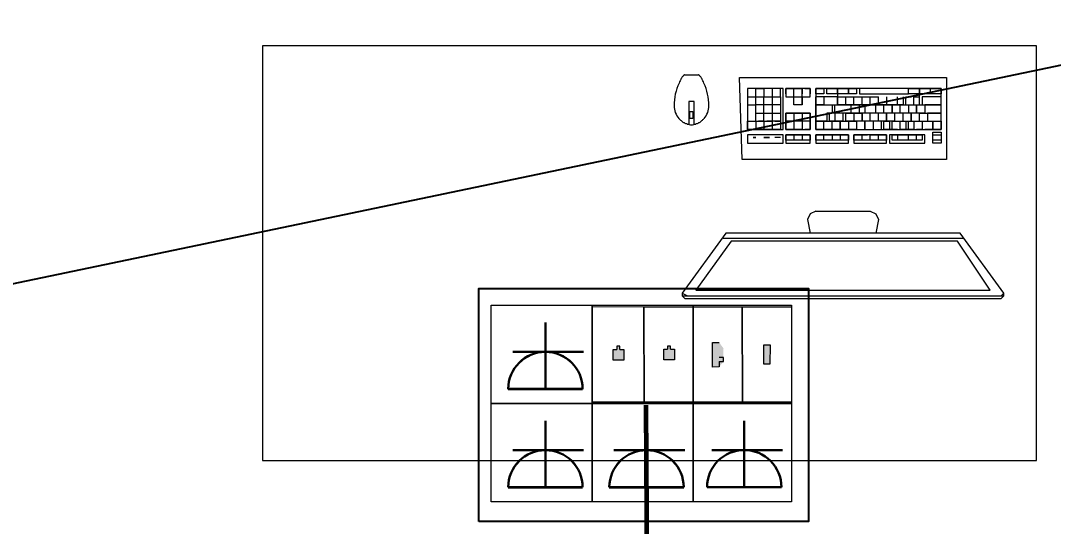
# Model space of a CAD drawing. Header units: millimetres. Extents: x -32 to 417638015, y -35 to 175284279.
# Drawn here: x 417443099 to 417444966, y 175266377 to 175267292 of the extents above; entities that cross this region are included whole.
import ezdxf
from ezdxf import colors
from ezdxf.entities.mleader import LeaderData, LeaderLine
from ezdxf.math import Vec2, Vec3

# ---------------------------------------------------------------- set-up
doc = ezdxf.new("R2010")
doc.units = ezdxf.units.MM
for name, color, linetype, lineweight in [('_ЭМ_В полу', 26, 'Кабель в трубе', 60), ('ТХ', 5, 'Continuous', 0), ('ТХ_Задание ЭОМ_СС', 6, 'Continuous', 0), ('Электро', 250, 'Continuous', 25), ('ЭОМ_Кабель для СУП', 150, 'Continuous', 9)]:
    doc.layers.add(name, color=color, linetype=linetype, lineweight=lineweight)
for name, color, linetype in [('_ЭМ_Надписи', 7, 'Continuous'), ('PDF _СС_розетки', 7, 'Continuous'), ('ВНУТРЯНКА', 1, 'Continuous')]:
    doc.layers.add(name, color=color, linetype=linetype)
doc.layers.add('PDF _ЭОМ _розетки', color=7, linetype='Continuous', true_color=0xeb0000)
doc.styles.add('ELine', font='txt.shx')
doc.styles.add('ЭОМ', font='isocpeur.ttf', dxfattribs={"width": 0.85, "height": 250})
doc.linetypes.add('TRAY', pattern='A,12.119257,["_",ELine,S=4.5,R=90,X=0,Y=-1.555839],0.750382,["_",ELine,S=4.5,R=0,X=0,Y=-0.805849],1.314849,["_",ELine,S=4.5,R=0,X=0,Y=-0.805849],2.250029,["_",ELine,S=4.5,R=90,X=0,Y=-1.555839],13.565483', length=30)
doc.linetypes.add('Кабель в трубе', pattern='A,8,[133,ltypeshp.shx,S=1,R=0,X=10,Y=1.3],-3,[130,ltypeshp.shx,S=1.5,R=-45,X=-1.5,Y=0],8', length=19)

# ---------------------------------------------------------------- blocks, each defined once
blk = doc.blocks.new('_ЭМ_ТХ2_4 Этаж')
at = {"layer": 'ТХ', "color": 8, "linetype": 'Continuous', "ltscale": 100}
for p, q in [((60046.7, 35499.2), (60057.3, 35499.2)), ((60057.3, 35499.2), (60072.1, 35499.2)), ((60274.3, 35247.7), (60269.4, 35237.9)), ((60274.3, 35247.7), (60269.4, 35237.9)), ((60284.2, 35252.7), (60274.3, 35247.7)), ((60284.2, 35252.7), (60274.3, 35247.7)), ((60284.2, 35252.7), (60333.5, 35252.7)), ((60284.2, 35252.7), (60333.5, 35252.7)), ((60333.5, 35252.7), (60382.8, 35252.7)), ((60333.5, 35252.7), (60382.8, 35252.7)), ((60382.8, 35252.7), (60392.7, 35247.7)), ((60382.8, 35252.7), (60392.7, 35247.7)), ((60392.7, 35247.7), (60397.6, 35237.9)), ((60392.7, 35247.7), (60397.6, 35237.9)), ((60269.4, 35237.9), (60274.3, 35213.2)), ((60397.6, 35237.9), (60392.7, 35213.2))]:
    blk.add_line(p, q, dxfattribs=at)
at = {"layer": 'ТХ', "color": 8}
for points in [[(59283.5, 34802), (60683.5, 34802), (60683.5, 35552), (59283.5, 35552)], [(60056.7, 35420.3), (60056.7, 35433.3), (60062.1, 35433.3), (60062.1, 35420.3)]]:
    blk.add_lwpolyline(points, close=True, dxfattribs=at)
at = {"layer": 'ТХ', "color": 8, "linetype": 'Continuous', "ltscale": 100}
for points in [[(60146.1, 35494.3), (60520.9, 35494.3)], [(60520.9, 35346.4), (60151, 35346.4), (60146.1, 35494.3)], [(60520.9, 35494.3), (60520.9, 35346.4)], [(60160.9, 35474.6), (60160.9, 35400.6)], [(60225, 35474.6), (60160.9, 35474.6)], [(60160.9, 35474.6), (60160.9, 35415.4)], [(60175.7, 35474.6), (60160.9, 35474.6)], [(60175.7, 35415.4), (60175.7, 35474.6)], [(60175.7, 35474.6), (60190.5, 35474.6)], [(60175.7, 35459.8), (60175.7, 35474.6)], [(60190.5, 35474.6), (60190.5, 35459.8)], [(60190.5, 35474.6), (60190.5, 35459.8)], [(60220.1, 35474.6), (60195.4, 35474.6)], [(60205.3, 35474.6), (60205.3, 35400.6)], [(60220.1, 35459.8), (60220.1, 35474.6)], [(60225, 35400.6), (60225, 35474.6)], [(60229.9, 35474.6), (60259.5, 35474.6)], [(60229.9, 35464.7), (60229.9, 35474.6)], [(60229.9, 35474.6), (60229.9, 35459.8)], [(60274.3, 35474.6), (60229.9, 35474.6)], [(60244.7, 35459.8), (60244.7, 35474.6)], [(60259.5, 35474.6), (60259.5, 35464.7)], [(60259.5, 35445), (60259.5, 35474.6)], [(60264.4, 35474.6), (60274.3, 35474.6)], [(60274.3, 35474.6), (60274.3, 35464.7)], [(60274.3, 35459.8), (60274.3, 35474.6)], [(60284.2, 35474.6), (60284.2, 35400.6)], [(60511, 35474.6), (60284.2, 35474.6)], [(60284.2, 35474.6), (60299, 35474.6)], [(60284.2, 35464.7), (60284.2, 35474.6)], [(60299, 35474.6), (60299, 35464.7)], [(60303.9, 35474.6), (60323.6, 35474.6)], [(60303.9, 35464.7), (60303.9, 35474.6)], [(60323.6, 35474.6), (60358.1, 35474.6)], [(60323.6, 35474.6), (60323.6, 35445)], [(60323.6, 35464.7), (60323.6, 35474.6)], [(60343.4, 35464.7), (60343.4, 35474.6)], [(60343.4, 35474.6), (60343.4, 35464.7)], [(60358.1, 35474.6), (60358.1, 35464.7)], [(60363.1, 35474.6), (60363.1, 35464.7)], [(60451.8, 35474.6), (60363.1, 35474.6)], [(60451.8, 35474.6), (60471.6, 35474.6)], [(60451.8, 35464.7), (60451.8, 35474.6)], [(60451.8, 35464.7), (60451.8, 35474.6)], [(60471.6, 35474.6), (60511, 35474.6)], [(60471.6, 35445), (60471.6, 35474.6)], [(60471.6, 35474.6), (60471.6, 35464.7)], [(60491.3, 35474.6), (60491.3, 35464.7)], [(60511, 35400.6), (60511, 35474.6)], [(60511, 35474.6), (60511, 35464.7)], [(60160.9, 35459.8), (60190.5, 35459.8)], [(60175.7, 35415.4), (60175.7, 35459.8)], [(60190.5, 35415.4), (60190.5, 35459.8)], [(60190.5, 35459.8), (60220.1, 35459.8)], [(60195.4, 35459.8), (60220.1, 35459.8)], [(60220.1, 35459.8), (60220.1, 35415.4)], [(60229.9, 35459.8), (60244.7, 35459.8)], [(60229.9, 35459.8), (60274.3, 35459.8)], [(60244.7, 35445), (60244.7, 35459.8)], [(60259.5, 35445), (60244.7, 35445), (60244.7, 35459.8)], [(60259.5, 35459.8), (60259.5, 35445)], [(60299, 35464.7), (60284.2, 35464.7)], [(60284.2, 35445), (60284.2, 35459.8)], [(60323.6, 35459.8), (60284.2, 35459.8)], [(60299, 35445), (60323.6, 35445), (60323.6, 35459.8)], [(60299, 35459.8), (60299, 35445)], [(60299, 35459.8), (60299, 35445)], [(60323.6, 35464.7), (60303.9, 35464.7)], [(60358.1, 35464.7), (60323.6, 35464.7)], [(60323.6, 35459.8), (60353.2, 35459.8)], [(60338.4, 35445), (60338.4, 35459.8)], [(60353.2, 35445), (60353.2, 35459.8)], [(60353.2, 35459.8), (60397.6, 35459.8)], [(60363.1, 35464.7), (60451.8, 35464.7)], [(60368, 35445), (60368, 35459.8)], [(60382.8, 35445), (60382.8, 35459.8)], [(60397.6, 35445), (60397.6, 35459.8)], [(60412.4, 35459.8), (60412.4, 35445)], [(60432.1, 35445), (60432.1, 35459.8)], [(60442, 35459.8), (60442, 35445)], [(60446.9, 35459.8), (60456.8, 35459.8)], [(60446.9, 35445), (60446.9, 35459.8)], [(60511, 35464.7), (60451.8, 35464.7)], [(60461.7, 35459.8), (60471.6, 35459.8)], [(60461.7, 35445), (60461.7, 35459.8)], [(60476.5, 35459.8), (60476.5, 35445)], [(60511, 35459.8), (60476.5, 35459.8)], [(60511, 35445), (60511, 35459.8)], [(60160.9, 35445), (60175.7, 35445)], [(60205.3, 35445), (60175.7, 35445)], [(60220.1, 35445), (60205.3, 35445)], [(60259.5, 35445), (60244.7, 35445)], [(60284.2, 35445), (60313.8, 35445)], [(60299, 35445), (60284.2, 35445)], [(60284.2, 35415.4), (60284.2, 35445)], [(60313.8, 35445), (60313.8, 35430.2), (60303.9, 35430.2), (60303.9, 35415.4)], [(60318.7, 35430.2), (60318.7, 35445)], [(60318.7, 35445), (60328.6, 35445)], [(60442, 35445), (60323.6, 35445)], [(60328.6, 35445), (60437.1, 35445)], [(60348.3, 35430.2), (60348.3, 35445)], [(60368, 35445), (60353.2, 35445)], [(60363.1, 35430.2), (60363.1, 35445)], [(60372.9, 35445), (60372.9, 35430.2)], [(60392.7, 35430.2), (60392.7, 35445)], [(60407.5, 35430.2), (60407.5, 35445)], [(60437.1, 35445), (60451.8, 35445)], [(60437.1, 35430.2), (60437.1, 35445)], [(60446.9, 35445), (60481.4, 35445)], [(60451.8, 35445), (60451.8, 35430.2)], [(60466.6, 35445), (60466.6, 35430.2)], [(60466.6, 35430.2), (60466.6, 35445)], [(60476.5, 35445), (60511, 35445)], [(60511, 35445), (60481.4, 35445)], [(60481.4, 35445), (60481.4, 35430.2)], [(60481.4, 35445), (60481.4, 35430.2)], [(60486.4, 35415.4), (60511, 35415.4), (60511, 35430.2), (60511, 35445)], [(60160.9, 35415.4), (60205.3, 35415.4)], [(60160.9, 35400.6), (60160.9, 35415.4)], [(60160.9, 35415.4), (60175.7, 35415.4)], [(60175.7, 35430.2), (60190.5, 35430.2)], [(60175.7, 35415.4), (60175.7, 35400.6)], [(60190.5, 35415.4), (60180.6, 35415.4)], [(60190.5, 35430.2), (60220.1, 35430.2)], [(60190.5, 35415.4), (60190.5, 35400.6)], [(60220.1, 35415.4), (60195.4, 35415.4)], [(60210.2, 35415.4), (60220.1, 35415.4)], [(60220.1, 35415.4), (60220.1, 35400.6)], [(60229.9, 35415.4), (60229.9, 35430.2)], [(60229.9, 35430.2), (60229.9, 35400.6)], [(60229.9, 35430.2), (60274.3, 35430.2)], [(60274.3, 35430.2), (60229.9, 35430.2)], [(60229.9, 35400.6), (60229.9, 35415.4)], [(60274.3, 35415.4), (60229.9, 35415.4)], [(60244.7, 35430.2), (60244.7, 35415.4)], [(60244.7, 35415.4), (60244.7, 35400.6)], [(60259.5, 35430.2), (60259.5, 35400.6)], [(60274.3, 35400.6), (60274.3, 35430.2)], [(60274.3, 35430.2), (60274.3, 35415.4)], [(60274.3, 35415.4), (60274.3, 35400.6)], [(60284.2, 35415.4), (60299, 35415.4)], [(60284.2, 35400.6), (60284.2, 35415.4)], [(60303.9, 35415.4), (60284.2, 35415.4)], [(60299, 35400.6), (60299, 35415.4)], [(60299, 35415.4), (60313.8, 35415.4)], [(60343.4, 35430.2), (60308.8, 35430.2)], [(60308.8, 35415.4), (60308.8, 35430.2)], [(60333.5, 35415.4), (60308.8, 35415.4)], [(60313.8, 35415.4), (60358.1, 35415.4)], [(60313.8, 35400.6), (60313.8, 35415.4)], [(60318.7, 35430.2), (60318.7, 35415.4)], [(60333.5, 35415.4), (60333.5, 35430.2)], [(60338.4, 35415.4), (60338.4, 35430.2)], [(60338.4, 35430.2), (60368, 35430.2)], [(60368, 35415.4), (60338.4, 35415.4)], [(60363.1, 35430.2), (60343.4, 35430.2)], [(60343.4, 35415.4), (60343.4, 35400.6)], [(60353.2, 35430.2), (60353.2, 35415.4)], [(60427.2, 35415.4), (60358.1, 35415.4)], [(60358.1, 35415.4), (60358.1, 35400.6)], [(60466.6, 35430.2), (60363.1, 35430.2)], [(60368, 35415.4), (60368, 35430.2)], [(60368, 35430.2), (60368, 35415.4)], [(60382.8, 35415.4), (60368, 35415.4)], [(60382.8, 35415.4), (60382.8, 35430.2)], [(60387.7, 35415.4), (60387.7, 35400.6)], [(60397.6, 35415.4), (60397.6, 35430.2)], [(60402.5, 35415.4), (60402.5, 35400.6)], [(60407.5, 35415.4), (60417.3, 35415.4)], [(60407.5, 35400.6), (60407.5, 35415.4)], [(60412.4, 35430.2), (60412.4, 35415.4)], [(60412.4, 35415.4), (60412.4, 35430.2)], [(60417.3, 35415.4), (60417.3, 35400.6)], [(60422.3, 35415.4), (60432.1, 35415.4)], [(60422.3, 35400.6), (60422.3, 35415.4)], [(60427.2, 35415.4), (60427.2, 35430.2)], [(60427.2, 35415.4), (60511, 35415.4)], [(60437.1, 35400.6), (60437.1, 35415.4)], [(60442, 35415.4), (60442, 35430.2)], [(60446.9, 35415.4), (60446.9, 35400.6)], [(60451.8, 35400.6), (60451.8, 35415.4)], [(60481.4, 35430.2), (60456.8, 35430.2)], [(60456.8, 35415.4), (60456.8, 35430.2)], [(60456.8, 35430.2), (60456.8, 35415.4)], [(60461.7, 35415.4), (60461.7, 35400.6)], [(60471.6, 35430.2), (60486.4, 35430.2)], [(60471.6, 35415.4), (60471.6, 35430.2)], [(60476.5, 35415.4), (60476.5, 35400.6)], [(60481.4, 35430.2), (60511, 35430.2)], [(60486.4, 35430.2), (60486.4, 35415.4)], [(60486.4, 35430.2), (60486.4, 35415.4)], [(60511, 35430.2), (60486.4, 35430.2)], [(60496.2, 35415.4), (60496.2, 35400.6)], [(60496.2, 35400.6), (60496.2, 35415.4)], [(60511, 35415.4), (60511, 35400.6)], [(60175.7, 35400.6), (60160.9, 35400.6)], [(60160.9, 35400.6), (60225, 35400.6)], [(60220.1, 35400.6), (60180.6, 35400.6)], [(60244.7, 35400.6), (60229.9, 35400.6)], [(60229.9, 35400.6), (60274.3, 35400.6)], [(60259.5, 35400.6), (60244.7, 35400.6)], [(60274.3, 35400.6), (60264.4, 35400.6)], [(60284.2, 35400.6), (60511, 35400.6)], [(60313.8, 35400.6), (60284.2, 35400.6)], [(60328.6, 35400.6), (60313.8, 35400.6)], [(60343.4, 35400.6), (60328.6, 35400.6)], [(60358.1, 35400.6), (60343.4, 35400.6)], [(60432.1, 35400.6), (60407.5, 35400.6)], [(60461.7, 35400.6), (60437.1, 35400.6)], [(60476.5, 35400.6), (60466.6, 35400.6)], [(60511, 35400.6), (60481.4, 35400.6)], [(60496.2, 35395.7), (60511, 35395.7)], [(60496.2, 35376), (60496.2, 35395.7)], [(60511, 35395.7), (60511, 35376)], [(60160.9, 35390.8), (60160.9, 35376)], [(60225, 35390.8), (60160.9, 35390.8)], [(60170.7, 35385.8), (60175.7, 35385.8)], [(60175.7, 35385.8), (60170.7, 35385.8)], [(60190.5, 35385.8), (60200.3, 35385.8)], [(60200.3, 35385.8), (60190.5, 35385.8)], [(60220.1, 35385.8), (60210.2, 35385.8)], [(60220.1, 35385.8), (60210.2, 35385.8)], [(60225, 35376), (60225, 35390.8)], [(60229.9, 35390.8), (60274.3, 35390.8)], [(60274.3, 35390.8), (60229.9, 35390.8)], [(60229.9, 35380.9), (60229.9, 35390.8)], [(60229.9, 35390.8), (60229.9, 35376)], [(60274.3, 35380.9), (60229.9, 35380.9)], [(60244.7, 35390.8), (60244.7, 35380.9)], [(60259.5, 35390.8), (60259.5, 35380.9)], [(60274.3, 35390.8), (60274.3, 35380.9)], [(60274.3, 35376), (60274.3, 35390.8)], [(60313.8, 35390.8), (60313.8, 35380.9), (60284.2, 35380.9)], [(60284.2, 35390.8), (60313.8, 35390.8)], [(60284.2, 35380.9), (60284.2, 35390.8), (60284.2, 35376)], [(60343.4, 35390.8), (60284.2, 35390.8)], [(60299, 35380.9), (60299, 35390.8)], [(60313.8, 35390.8), (60328.6, 35390.8)], [(60343.4, 35380.9), (60313.8, 35380.9)], [(60328.6, 35390.8), (60343.4, 35390.8)], [(60328.6, 35390.8), (60328.6, 35380.9)], [(60343.4, 35390.8), (60343.4, 35380.9)], [(60343.4, 35376), (60343.4, 35390.8)], [(60353.2, 35390.8), (60377.9, 35390.8)], [(60353.2, 35380.9), (60353.2, 35390.8)], [(60353.2, 35390.8), (60353.2, 35376)], [(60412.4, 35390.8), (60353.2, 35390.8)], [(60382.8, 35380.9), (60353.2, 35380.9)], [(60368, 35380.9), (60368, 35390.8)], [(60382.8, 35380.9), (60382.8, 35390.8), (60412.4, 35390.8)], [(60412.4, 35380.9), (60382.8, 35380.9)], [(60397.6, 35380.9), (60397.6, 35390.8)], [(60412.4, 35390.8), (60412.4, 35380.9)], [(60412.4, 35376), (60412.4, 35390.8)], [(60481.4, 35390.8), (60417.3, 35390.8)], [(60417.3, 35390.8), (60417.3, 35376)], [(60422.3, 35380.9), (60422.3, 35390.8)], [(60422.3, 35390.8), (60476.5, 35390.8)], [(60476.5, 35380.9), (60422.3, 35380.9)], [(60432.1, 35390.8), (60432.1, 35380.9)], [(60451.8, 35380.9), (60451.8, 35390.8)], [(60466.6, 35380.9), (60466.6, 35390.8)], [(60476.5, 35390.8), (60476.5, 35380.9)], [(60481.4, 35376), (60481.4, 35390.8)], [(60496.2, 35390.8), (60511, 35390.8)], [(60496.2, 35380.9), (60496.2, 35390.8)], [(60511, 35380.9), (60496.2, 35380.9)], [(60511, 35390.8), (60511, 35380.9)], [(60160.9, 35376), (60225, 35376)], [(60229.9, 35376), (60274.3, 35376)], [(60284.2, 35376), (60343.4, 35376)], [(60353.2, 35376), (60412.4, 35376)], [(60417.3, 35376), (60481.4, 35376)], [(60511, 35376), (60496.2, 35376)], [(60550.5, 35203.4), (60333.5, 35203.4), (60116.5, 35203.4)], [(60042.5, 35104.7), (60052.4, 35099.8), (60333.5, 35099.8), (60619.5, 35099.8), (60624.4, 35104.7)], [(60042.5, 35099.8), (60052.4, 35099.8), (60333.5, 35099.8), (60614.6, 35099.8), (60624.4, 35099.8)]]:
    blk.add_lwpolyline(points, dxfattribs=at)
at = {"layer": 'ТХ', "color": 8}
blk.add_lwpolyline([(60064.3, 35409.7), (60064.3, 35450.9), (60054.5, 35450.9), (60054.5, 35409.7)], dxfattribs=at)
at = {"layer": 'ТХ', "color": 8, "linetype": 'Continuous', "ltscale": 100}
for points in [[(60422.3, 35445), (60422.3, 35430.2)], [(60328.6, 35415.4), (60328.6, 35400.6)], [(60372.9, 35415.4), (60372.9, 35400.6)], [(60535.7, 35213.2), (60333.5, 35213.2), (60136.2, 35213.2), (60126.4, 35213.2), (60121.4, 35213.2), (60042.5, 35104.7), (60042.5, 35099.8), (60047.5, 35094.9), (60333.5, 35094.9), (60619.5, 35094.9), (60624.4, 35099.8), (60624.4, 35104.7), (60545.5, 35213.2)], [(60333.5, 35109.7), (60599.8, 35109.7), (60540.6, 35198.4), (60333.5, 35198.4), (60131.3, 35198.4), (60067.2, 35109.7)]]:
    blk.add_lwpolyline(points, close=True, dxfattribs=at)
for centre, radius, start, end in [((60296.4, 35365), 285.7, 153.4349, 155.2785), ((60051.1, 35487.6), 11.5, 144.2175, 153.4349), ((60071.3, 35473), 36.4, 135, 144.2175), ((60046.7, 35497.6), 1.61, 90, 135), ((60072.1, 35497.6), 1.61, 45, 90), ((60047.5, 35473), 36.4, 35.7825, 45), ((60067.8, 35487.6), 11.5, 26.5651, 35.7825), ((59822.4, 35365), 285.7, 24.7215, 26.5651), ((60125.5, 35443.6), 97.6, 155.2785, 180), ((59993.3, 35443.6), 97.6, 0, 24.7215), ((60062.6, 35443.6), 34.8, 180, 222.0469), ((60056.2, 35443.6), 34.8, 317.9531, 0), ((60113, 35489), 102.6, 222.0469, 225), ((60047.9, 35424), 10.5, 225, 234.2175), ((60059.7, 35440.3), 30.7, 234.2175, 243.4349), ((60059.1, 35440.3), 30.7, 296.5651, 305.7825), ((60070.9, 35424), 10.5, 305.7825, 315), ((60005.8, 35489), 102.6, 315, 317.9531), ((60067.1, 35455), 47.1, 243.4349, 250.8758), ((60059.4, 35432.9), 23.8, 250.8758, 270), ((60059.4, 35432.9), 23.8, 270, 289.1242), ((60051.7, 35455), 47.1, 289.1242, 296.5651)]:
    blk.add_arc(centre, radius, start, end, dxfattribs=at)
blk = doc.blocks.new('розетк для люка')
at = {"layer": 'ВНУТРЯНКА', "color": 5, "lineweight": 30, "ltscale": 100, "transparency": 33554687}
blk.add_line((-67.1, -58.8), (-67.1, 69), dxfattribs=at)
at = {"layer": 'Электро', "color": 5, "lineweight": 30, "transparency": 33554687}
for p, q in [((0, 67.3), (0, -67.3)), ((0, 0), (-120.1, 0))]:
    blk.add_line(p, q, dxfattribs=at)
blk.add_ellipse((0.1, 0), major_axis=(47.6, 47.6), ratio=1, start_param=0.787621, end_param=3.924768, dxfattribs=at)
blk = doc.blocks.new('Люк на 6 мест')
h = blk.add_hatch(color=256)
h.dxf.hatch_style = 1
h.paths.add_polyline_path([(-284.6, 515.7), (-284.6, 526.8), (-319.2, 527), (-319.2, 515.9)])
h = blk.add_hatch(color=256)
h.dxf.hatch_style = 1
h.paths.add_polyline_path([(-323.7, 435.1), (-323.7, 435.1), (-313, 442.8), (-289.1, 442.7), (-279.4, 435), (-279.4, 435), (-279.3, 422.8), (-323.6, 422.8)])
h = blk.add_hatch(color=256)
h.dxf.hatch_style = 1
h.paths.add_polyline_path([(-311.7, 334.8), (-311.7, 341.7), (-317.2, 341.7), (-317.3, 347.2), (-311.8, 347.2), (-311.8, 354.1), (-292.5, 354.1), (-292.5, 334.9)])
h = blk.add_hatch(color=256)
h.dxf.hatch_style = 1
h.paths.add_polyline_path([(-311.3, 243.2), (-311.3, 250.1), (-316.8, 250.1), (-316.8, 255.6), (-311.3, 255.6), (-311.3, 262.4), (-292, 262.5), (-292, 243.2)])
for p, q in [((-323.6, 422.8), (-323.7, 435.1)), ((-323.7, 435.1), (-323.7, 435.1)), ((-289.1, 442.7), (-296.8, 442.7)), ((-296.8, 442.7), (-296.8, 435)), ((-289.1, 435), (-289.1, 442.7)), ((-289.1, 435), (-279.4, 435)), ((-279.4, 435), (-279.3, 422.8)), ((-279.3, 422.8), (-323.6, 422.8))]:
    blk.add_line(p, q)
for points in [[(-215.5, 477.1), (-388.3, 476.8), (-388.3, 565.7), (-215.5, 566)], [(-284.6, 526.8), (-284.6, 515.7), (-319.2, 515.9), (-319.2, 527)], [(-215.5, 388.2), (-388.3, 387.9), (-388.3, 476.8), (-215.5, 477.1)], [(-215.5, 299.3), (-388.3, 299), (-388.3, 387.9), (-215.5, 388.2)], [(-215.8, 205.5), (-388.7, 205.1), (-388.3, 299), (-215.5, 299.3)]]:
    blk.add_lwpolyline(points, close=True)
for points in [[(-311.8, 347.2), (-317.3, 347.2), (-317.2, 341.7), (-311.7, 341.7)], [(-311.8, 347.2), (-311.8, 354.1), (-292.5, 354.1)], [(-292.5, 354.1), (-292.5, 334.9), (-311.7, 334.8), (-311.7, 341.7)], [(-292, 262.5), (-292, 243.2), (-311.3, 243.2), (-311.3, 250.1)], [(-311.3, 255.6), (-311.3, 262.4), (-292, 262.5)], [(-311.3, 255.6), (-316.8, 255.6), (-316.8, 250.1), (-311.3, 250.1)]]:
    blk.add_lwpolyline(points)
at = {"layer": 'PDF _СС_розетки', "linetype": 'Continuous', "lineweight": 20, "transparency": 33554687}
for points in [[(-391.2, 566), (-213.4, 566), (-213.4, 388.2), (-391.2, 388.2)], [(-391.2, 388.2), (-213.4, 388.2), (-213.4, 205.3), (-391.2, 205.3)], [(-391.2, 388.2), (-213.4, 388.2), (-213.4, 205.3), (-391.2, 205.3)], [(-391.2, 205.3), (-213.4, 205.3), (-213.4, 22.4), (-391.2, 22.4)]]:
    blk.add_lwpolyline(points, close=True, dxfattribs=at)
at = {"layer": 'PDF _ЭОМ _розетки', "color": 3, "linetype": 'Continuous', "lineweight": 25, "transparency": 33554687}
blk.add_lwpolyline([(0, 0), (-421.6, 0), (-421.6, 596.5), (0, 596.5)], close=True, dxfattribs=at)
at = {"layer": 'PDF _ЭОМ _розетки', "color": 7, "linetype": 'Continuous', "lineweight": 20, "transparency": 33554687}
for points in [[(-35.6, 388.2), (-213.4, 388.2), (-213.4, 566), (-35.6, 566)], [(-35.6, 205.3), (-213.4, 205.3), (-213.4, 388.2), (-35.6, 388.2)], [(-35.6, 22.4), (-213.4, 22.4), (-213.4, 205.3), (-35.6, 205.3)]]:
    blk.add_lwpolyline(points, close=True, dxfattribs=at)
at = {"layer": 'ВНУТРЯНКА', "color": 5, "lineweight": 30, "ltscale": 100, "transparency": 33554687}
for p, q in [((-129, 244.7), (-129, 372.6)), ((-128.8, 244.7), (-128.8, 372.6)), ((-306.8, 61.8), (-306.8, 189.7)), ((-306.6, 61.8), (-306.6, 189.7)), ((-128.8, 61.8), (-128.8, 189.7))]:
    blk.add_line(p, q, dxfattribs=at)
at = {"layer": 'ВНУТРЯНКА', "color": 1, "lineweight": 30, "ltscale": 100, "transparency": 33554687}
blk.add_line((-129, 61.8), (-129, 189.7), dxfattribs=at)
at = {"layer": 'Электро', "color": 5, "lineweight": 30, "transparency": 33554687}
for p, q in [((-61.9, 370.8), (-61.9, 236.3)), ((-61.7, 370.8), (-61.7, 236.3)), ((-61.9, 303.6), (-181.9, 303.6)), ((-61.7, 303.6), (-181.8, 303.6)), ((-239.5, 188), (-239.5, 53.4)), ((-61.7, 188), (-61.7, 53.4)), ((-239.7, 120.7), (-359.7, 120.7)), ((-239.5, 120.7), (-359.6, 120.7)), ((-61.7, 120.7), (-181.8, 120.7))]:
    blk.add_line(p, q, dxfattribs=at)
at = {"layer": 'Электро', "color": 1, "lineweight": 30, "transparency": 33554687}
for p, q in [((-239.7, 188), (-239.7, 53.4)), ((-61.9, 188), (-61.9, 53.4)), ((-61.9, 120.7), (-181.9, 120.7))]:
    blk.add_line(p, q, dxfattribs=at)
at = {"layer": 'Электро', "color": 5, "lineweight": 30, "transparency": 33554687}
for centre in [(-61.7, 303.6), (-61.6, 303.6), (-239.5, 120.7), (-239.4, 120.7), (-61.6, 120.7)]:
    blk.add_ellipse(centre, major_axis=(47.6, 47.6), ratio=1, start_param=0.787621, end_param=3.924768, dxfattribs=at)
at = {"layer": 'Электро', "color": 1, "lineweight": 30, "transparency": 33554687}
blk.add_ellipse((-61.7, 120.7), major_axis=(47.6, 47.6), ratio=1, start_param=0.787621, end_param=3.924768, dxfattribs=at)
at = {"color": 5, "linetype": 'TRAY', "lineweight": 53, "transparency": 33554687}
blk.add_blockref('розетк для люка', (-61.9, 480.3), dxfattribs=at)

msp = doc.modelspace()

# ---------------------------------------------------------------- linework, layer by layer
at = {"layer": '_ЭМ_В полу', "ltscale": 25}
msp.add_lwpolyline([(417444229.6, 175266596.6), (417444266.3, 175260453.1)], dxfattribs=at)

# ---------------------------------------------------------------- block references
at = {"layer": 'ТХ_Задание ЭОМ_СС', "lineweight": 50}
msp.add_blockref('_ЭМ_ТХ2_4 Этаж', (417384252.5, 175231694.6), dxfattribs=at)
at = {"layer": 'ЭОМ_Кабель для СУП', "color": 217, "linetype": 'ByBlock', "lineweight": 40, "true_color": 0x93278f, "transparency": 33554687, "rotation": 270}
msp.add_blockref('Люк на 6 мест', (417443927, 175266386.1), dxfattribs=at)

# ---------------------------------------------------------------- leaders
at = {"layer": '_ЭМ_Надписи', "color": 7, "ltscale": 5}
ml = msp.add_multileader_mtext('Standard', dxfattribs=at)
ml.set_content('{\\fGOST Common|b0|i0|c0|p34;\\W0.9;\\C256;4\\fGOST Common|b0|i0|c204|p34;ЩРС\\fGOST Common|b0|i0|c0|p34;-2\\fISOCPEUR|b0|i0|c204|p34;\\W0.85; Гр.4\\P\\W1;\\C0;Моноблок}', color=1, style='ЭОМ')
ml.set_leader_properties()
ml.build(insert=Vec2(0, 0))
ml.multileader.update_dxf_attribs({"text_left_attachment_type": 6, "text_right_attachment_type": 6, "dogleg_length": 0, "arrow_head_size": 200})
ctx = ml.context
ctx.base_point, ctx.char_height, ctx.arrow_head_size, ctx.landing_gap_size, ctx.plane_origin = Vec3(417447917.9, 175267824.3, -64.3), 250, 200, 0, Vec3(417433002.8, 175277083.1, -64.3)
ctx.left_attachment, ctx.right_attachment = 6, 6
notes = []
notes.append((ctx, [(0, (1, 1, 0), (417447917.9, 175267824.3, -64.3), (1, 0), 0, [(0, [(417442344.3, 175266661.9, -64.3)], 0, [])])]))
ctx.mtext.insert, ctx.mtext.width, ctx.mtext.defined_height, ctx.mtext.flow_direction = Vec3(417447917.9, 175268124.3, -64.3), 2073.809, 545.6, 5
ml = msp.add_multileader_mtext('Standard', dxfattribs=at)
ml.set_content('{\\fGOST Common|b0|i0|c0|p34;\\W0.9;\\C256;4\\fGOST Common|b0|i0|c204|p34;ЩРС\\fGOST Common|b0|i0|c0|p34;-2\\fISOCPEUR|b0|i0|c204|p34;\\W0.85; Гр.3\\P\\W1;\\C0;Моноблок}', color=1, style='ЭОМ')
ml.set_leader_properties()
ml.build(insert=Vec2(0, 0))
ml.multileader.update_dxf_attribs({"text_left_attachment_type": 6, "text_right_attachment_type": 6, "dogleg_length": 0, "arrow_head_size": 200})
ctx = ml.context
ctx.base_point, ctx.char_height, ctx.arrow_head_size, ctx.landing_gap_size, ctx.plane_origin = Vec3(417447917.9, 175266216.6, -64.3), 250, 200, 0, Vec3(417433002.8, 175275475.4, -64.3)
ctx.left_attachment, ctx.right_attachment = 6, 6
notes.append((ctx, [(0, (1, 1, 0), (417447917.9, 175266216.6, -64.3), (1, 0), 0, [(0, [(417444215.3, 175265054.2, -64.3)], 0, [])])]))
ctx.mtext.insert, ctx.mtext.width, ctx.mtext.defined_height, ctx.mtext.flow_direction = Vec3(417447917.9, 175266516.6, -64.3), 2073.809, 545.6, 5
for ctx, leaders in notes:
    for number, flags, end, landing, length, lines in leaders:
        leader = LeaderData()
        leader.index, (leader.has_last_leader_line, leader.has_dogleg_vector, leader.attachment_direction) = number, flags
        leader.last_leader_point, leader.dogleg_vector, leader.dogleg_length = Vec3(end), Vec3(landing), length
        for number, points, colour, breaks in lines:
            line = LeaderLine()
            line.index, line.vertices, line.color, line.breaks = number, Vec3.list(points), colors.encode_raw_color(colour), breaks
            leader.lines.append(line)
        ctx.leaders.append(leader)

doc.saveas('drawing.dxf')
